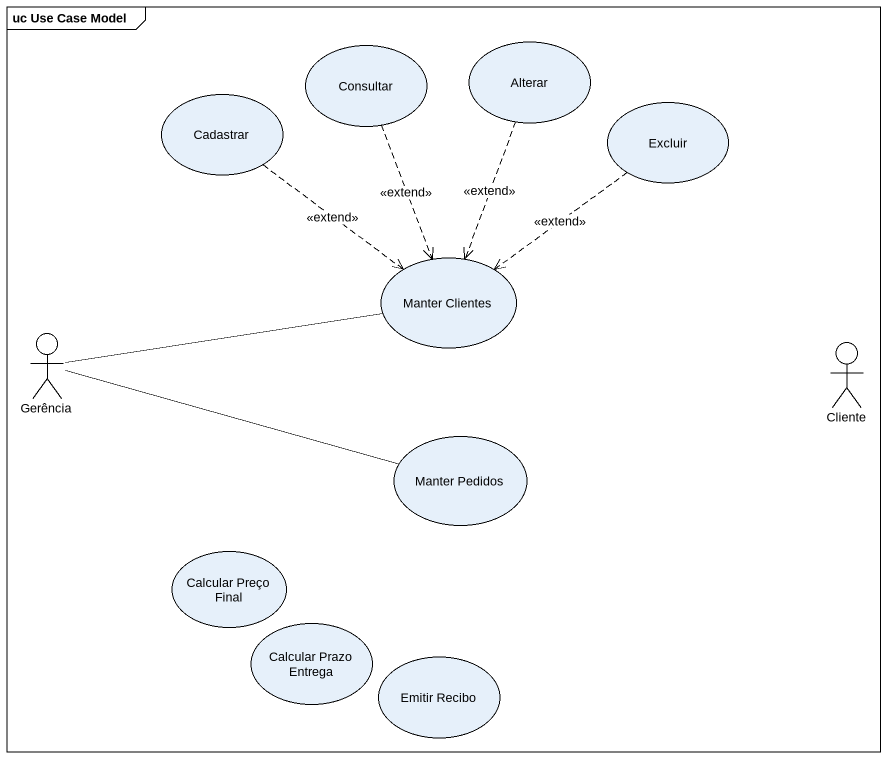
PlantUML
@startuml
mainframe uc Use Case Model
usecase Alterar
usecase Cadastrar
usecase Consultar
usecase Excluir
usecase "Manter Clientes" as Manter_Clientes
actor Gerência
actor Cliente
usecase "Manter Pedidos" as Manter_Pedidos
usecase "Calcular Preço Final" as Calcular_Preço_Final
usecase "Calcular Prazo Entrega" as Calcular_Prazo_Entrega
usecase "Emitir Recibo" as Emitir_Recibo
Alterar ..> Manter_Clientes : <<extend>>
Cadastrar ..> Manter_Clientes : <<extend>>
Consultar ..> Manter_Clientes : <<extend>>
Excluir ..> Manter_Clientes : <<extend>>
Gerência -right- Manter_Clientes
Gerência -right- Manter_Pedidos
@enduml
